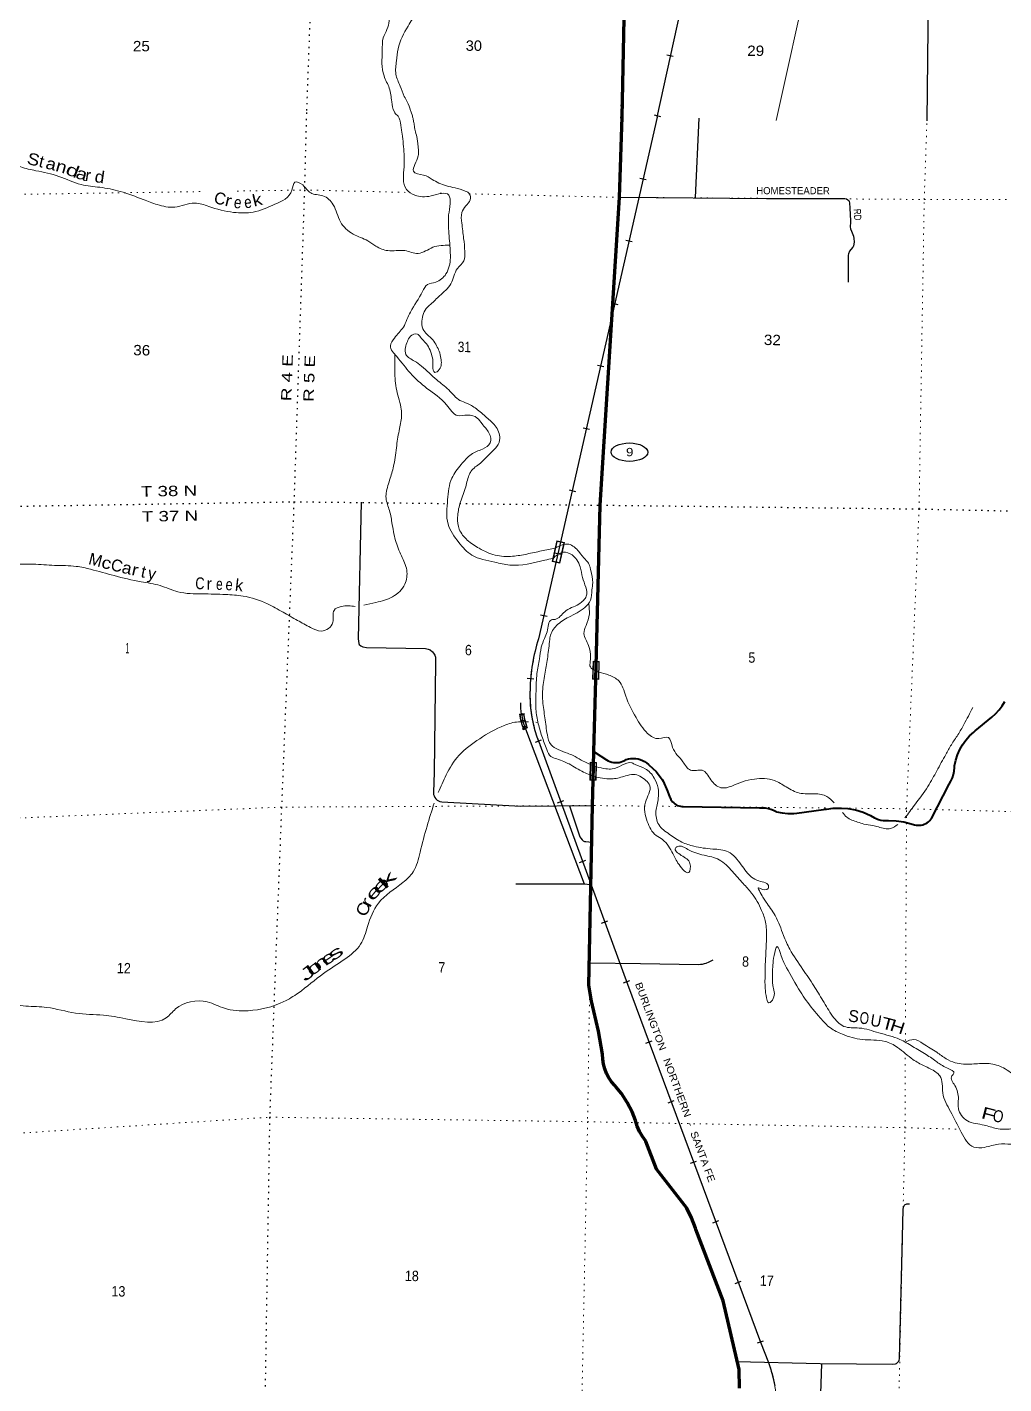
# Model space of a CAD drawing. Header units: feet. Extents: x -489137 to -242534, y 368785 to 558127.
# Drawn here: x -302494 to -286033, y 440070 to 462927 of the extents above; entities that cross this region are included whole.
import ezdxf
from ezdxf.enums import TextEntityAlignment as Align

# ---------------------------------------------------------------- set-up
doc = ezdxf.new("R2010")
doc.units = ezdxf.units.FT
doc.header["$LTSCALE"] = 70
doc.header["$PDMODE"] = 32
doc.header["$PDSIZE"] = 35
doc.linetypes.add('DOTTED', pattern=[1.5, 0.3, -1.2])
for name, color, linetype, lineweight in [('17', 7, 'Continuous', 25), ('23', 7, 'Continuous', 70), ('26', 7, 'Continuous', 40), ('29', 7, 'Continuous', 25), ('31', 7, 'Continuous', 13), ('34', 7, 'Continuous', 25), ('39', 7, 'Continuous', 13), ('59', 7, 'Continuous', 13), ('6', 7, 'DOTTED', 25), ('7', 7, 'DOTTED', 13)]:
    doc.layers.add(name, color=color, linetype=linetype, lineweight=lineweight)
doc.layers.add('30', color=7, linetype='Continuous')
doc.layers.add('41', color=7, linetype='Continuous')

msp = doc.modelspace()

# ---------------------------------------------------------------- linework, layer by layer
at = {"layer": '17'}
msp.add_ellipse((-292344, 455766.2), major_axis=(-309.24, 1), ratio=0.500121, dxfattribs=at)
at = {"layer": '23'}
for points in [[(-292464.35, 461415.33), (-292388.6, 465292.29), (-292272.75, 469460.74), (-292264.9, 469743.35), (-292244.72, 470469.45), (-292041.28, 471796.56), (-292025.35, 471871.62), (-291997.26, 471961.04), (-291959.98, 472047.02), (-291913.92, 472128.65), (-291859.57, 472205), (-291797.54, 472275.26), (-291699.39, 472362.24), (-290733.91, 473142.35), (-290573.22, 473233.34), (-290552.88, 473244.04), (-290530.84, 473256), (-290511.85, 473264.83), (-290459.6, 473293.29), (-290381.97, 473350), (-290317.93, 473415.84)], [(-292943.36, 450724.22), (-292911.55, 451936.12), (-292834.44, 454874.29), (-292511.32, 460059.15), (-292464.35, 461415.33)], [(-290490.56, 439998.85), (-290495.22, 440309.96), (-290764.14, 441467.77), (-291224.18, 442669.69), (-291232.09, 442695.65), (-291295.74, 442866.9), (-291376.94, 443030.55), (-291889.76, 443689.5), (-292064.8, 444153.91), (-292068, 444157.92), (-292125, 444237.9), (-292173.33, 444323.4), (-292212.46, 444413.48), (-292241.95, 444507.15), (-292298.51, 444651.69), (-292379.99, 444811.85), (-292477.77, 444962.62), (-292564.69, 445067.41), (-292590.94, 445094.71), (-292643.58, 445158.57), (-292689.26, 445227.58), (-292727.47, 445300.98), (-292757.8, 445377.98), (-292779.92, 445457.72), (-292793.58, 445539.34), (-292798.63, 445621.94), (-292863.99, 446009.43), (-292983.67, 446515.26), (-293029.04, 446785.08), (-292967.28, 449813.19), (-292956.15, 450237.51), (-292943.36, 450724.22)]]:
    msp.add_lwpolyline(points, dxfattribs=at)
at = {"layer": '26'}
for points in [[(-286611.67, 450986.23), (-286541.21, 451050.48), (-286515.41, 451070.87), (-286238.2, 451302.17), (-286172.25, 451359.22), (-286112.62, 451422.85), (-286059.97, 451492.36), (-286014.88, 451566.99)], [(-292943.36, 450724.22), (-292919.07, 450707.75), (-292732.39, 450581.18), (-292703.91, 450565.72), (-292673.96, 450553.31), (-292642.88, 450544.11), (-292611.01, 450538.2), (-292578.7, 450535.65), (-292546.3, 450536.5), (-292514.16, 450540.73), (-292482.65, 450548.3), (-292452.09, 450559.12), (-292422.84, 450573.07), (-292396.8, 450588.91), (-292358.02, 450598.98), (-292318.39, 450604.93), (-292278.37, 450606.71), (-292238.37, 450604.3), (-292198.85, 450597.72), (-292160.23, 450587.04), (-292122.94, 450572.39), (-292087.38, 450553.92), (-292053.95, 450531.83), (-292023.02, 450506.37), (-292008.64, 450492.51), (-291891.29, 450384.83), (-291793.76, 450252.51), (-291776.8, 450226.22), (-291700.35, 450057.88), (-291662.1, 449950.31), (-291658.86, 449940.35), (-291646.99, 449917.41), (-291632.78, 449895.84), (-291616.4, 449875.87), (-291598.02, 449857.72), (-291577.84, 449841.6), (-291556.09, 449827.67), (-291533, 449816.09), (-291508.83, 449806.98), (-291483.84, 449800.46), (-291458.3, 449796.58), (-291436.83, 449795.4), (-290151.16, 449773.44), (-290102.57, 449775.45), (-290054.04, 449772.36), (-290006.09, 449764.22), (-289959.26, 449751.11), (-289914.05, 449733.18), (-289870.97, 449710.62), (-289865.48, 449707.31), (-289769.48, 449688.08), (-289672, 449678.99), (-289574.1, 449680.14), (-289523.58, 449684.76), (-289073.88, 449746.65), (-289047.99, 449750.21), (-289023.88, 449753.26), (-288908.87, 449767.8), (-288767.77, 449770.78), (-288664.32, 449763.55), (-288533.11, 449738.15), (-288405.27, 449699.17), (-288282.2, 449647.03), (-288211.46, 449608.78), (-288186.53, 449595.3), (-288161.46, 449585.33), (-288148.38, 449580.13), (-288108.93, 449569.05), (-288068.53, 449562.16), (-288027.64, 449559.53), (-287986.7, 449561.19), (-287978.88, 449561.99), (-287848.7, 449557.11), (-287719.74, 449538.64), (-287593.42, 449506.79), (-287539.75, 449488.88), (-287512.27, 449483.26), (-287484.36, 449480.54), (-287456.31, 449480.76), (-287428.44, 449483.9), (-287401.05, 449489.94), (-287374.44, 449498.81), (-287348.9, 449510.42), (-287324.72, 449524.63), (-287302.16, 449541.28), (-287281.46, 449560.21), (-287262.85, 449581.2), (-287252.82, 449594.61), (-286954.88, 450171.31), (-286925.2, 450223.26), (-286901.11, 450278.02), (-286882.88, 450335), (-286870.71, 450393.57), (-286864.72, 450453.1), (-286864.07, 450483.01), (-286844.84, 450576.4), (-286815.95, 450667.26), (-286777.72, 450754.61), (-286730.57, 450837.48), (-286675.01, 450914.97), (-286611.67, 450986.23)]]:
    msp.add_lwpolyline(points, dxfattribs=at)
at = {"layer": '29'}
for p, q in [((-287290.93, 464974.57), (-287329.63, 461348.07)), ((-291228.24, 460054.81), (-291170.38, 461394.44)), ((-296864.81, 454925.15), (-296914.75, 452622.79)), ((-296772.05, 452476.48), (-295778.22, 452457.46)), ((-293108.1, 448495.06), (-292999.06, 448481.29)), ((-287791.74, 440493.6), (-287731.79, 443010.06)), ((-289109.03, 440414.87), (-289156.21, 438902.15))]:
    msp.add_line(p, q, dxfattribs=at)
for points in [[(-292511.36, 460062.59), (-290035.73, 460037.05), (-288710.77, 460036.96)], [(-288710.77, 460036.96), (-288686.67, 460031.46), (-288665.17, 460019.62), (-288647.96, 460004.56), (-288637.74, 459986.81), (-288633.99, 459967.99), (-288629.14, 459874.93), (-288616.24, 459664.09), (-288616.25, 459622.15), (-288624.85, 459579.12), (-288624.84, 459560.82), (-288617.33, 459528.56), (-288603.34, 459491.98), (-288568.94, 459405.92), (-288559.27, 459363.98), (-288556.58, 459309.65), (-288560.33, 459272.53), (-288567.34, 459241.88), (-288574.05, 459224.4), (-288581.84, 459212.29), (-288633.44, 459152.05), (-288640.71, 459138.34), (-288645.82, 459124.63), (-288650.92, 459107.68), (-288654.95, 459083.21), (-288658.73, 458632.54)], [(-296914.75, 452622.79), (-296903, 452544.36), (-296896.55, 452525), (-296872.9, 452503.48), (-296836.34, 452484.12), (-296772.05, 452476.48)], [(-295778.22, 452457.46), (-295735.92, 452449.16), (-295702.59, 452434.1), (-295661.73, 452403.98), (-295643.45, 452382.47), (-295621.95, 452346.97), (-295613.35, 452312.54), (-295612.82, 452229.83)], [(-295612.82, 452229.83), (-295634.17, 450367.77), (-295644.53, 450036.32)], [(-294160.19, 451352.77), (-294166.71, 451396.56), (-294172.08, 451453.57), (-294175.31, 451542.86)], [(-294160.19, 451352.77), (-294147.48, 451271.98), (-294137.48, 451229.63), (-294126.7, 451196.51), (-294096.69, 451106.41), (-293108.1, 448495.06)], [(-295644.53, 450036.32), (-295642.92, 449997.03), (-295636.47, 449975.51), (-295622.49, 449946.47), (-295603.67, 449924.41), (-295583.78, 449905.59), (-295560.13, 449890.53), (-295536.47, 449879.77), (-295507.05, 449874.59)], [(-295507.05, 449874.59), (-294173.91, 449799.88), (-292967.28, 449813.19)], [(-293354.61, 449811.54), (-293354.09, 449806.21), (-293177.09, 449287.35)], [(-293177.09, 449287.35), (-293164.1, 449262.82), (-293141.52, 449237.01), (-293124.32, 449220.87), (-293100.67, 449207.96), (-293080.24, 449204.73), (-292979.17, 449198.28)], [(-294259.4, 448495.16), (-293754.21, 448495.61), (-293108.1, 448495.06)], [(-293007.66, 447164.85), (-292157.17, 447152.61), (-291177.44, 447135.88)], [(-291177.44, 447135.88), (-291147.09, 447138.23), (-291113.76, 447143.61), (-291078.28, 447151.14), (-291051.4, 447159.74), (-290997.64, 447181.26), (-290933.13, 447215.68)], [(-287731.79, 443010.06), (-287724.26, 443048.79), (-287714.59, 443074.61), (-287702.76, 443087.52), (-287695.23, 443092.9), (-287682.33, 443099.35), (-287669.43, 443102.58), (-287651.15, 443103.65), (-287624.27, 443103.65)], [(-290539.1, 440446.29), (-289127.25, 440413.2), (-287906.82, 440403.41)], [(-287906.82, 440403.41), (-287860.27, 440409.45), (-287842, 440414.83), (-287829.09, 440424.51), (-287804.36, 440453.55), (-287796.84, 440469.69), (-287791.74, 440493.6)]]:
    msp.add_lwpolyline(points, dxfattribs=at)
at = {"layer": '29', "linetype": 'DOTTED', "lineweight": 100}
msp.add_arc((-293016.64, 451508.43), 1153.48, 187.59596, 200.3684, dxfattribs=at)
at = {"layer": '31'}
for p, q in [((-294194.68, 451351.21), (-294120.37, 451361.36)), ((-294185.67, 451344.36), (-294127.21, 451352.35)), ((-294060.42, 451120.66), (-294130.88, 451094.96)), ((-294070.69, 451125.42), (-294126.12, 451105.2))]:
    msp.add_line(p, q, dxfattribs=at)
for radius, start, end in [(1188.48, 187.59586, 200.36829), (1180.48, 187.98887, 199.97282), (1121.48, 188.00007, 199.96941), (1113.48, 187.59596, 200.36839)]:
    msp.add_arc((-293016.64, 451508.43), radius, start, end, dxfattribs=at)
msp.add_point((-294126.12, 451105.2), dxfattribs=at)
at = {"layer": '34'}
for p, q in [((-291607.5, 462432.4), (-291715.48, 462456.39)), ((-291811.89, 461417.26), (-291919.87, 461441.25)), ((-292166.93, 460384.82), (-292059.08, 460360.26)), ((-292402.5, 459338.81), (-292294.65, 459314.24)), ((-292646.17, 458280.71), (-292538.32, 458256.14)), ((-292881.74, 457234.69), (-292773.89, 457210.13)), ((-293125.41, 456176.6), (-293017.57, 456152.03)), ((-293360.98, 455130.58), (-293253.13, 455106.02)), ((-293604.66, 454072.48), (-293496.81, 454047.92)), ((-293840.22, 453026.47), (-293732.38, 453001.9)), ((-294065.19, 451957.85), (-293954.98, 451948.43)), ((-293927.05, 450880.38), (-293823.33, 450918.83)), ((-293554.74, 449860.68), (-293450.87, 449898.7)), ((-293183.82, 448854.67), (-293079.94, 448892.69)), ((-292813.13, 447834.12), (-292709.25, 447872.13)), ((-292442.2, 446828.11), (-292338.33, 446866.12)), ((-292066.65, 445809.05), (-291962.96, 445847.57)), ((-291690.81, 444804.87), (-291587.12, 444843.39)), ((-291315.13, 443786.14), (-291211.44, 443824.66)), ((-290939.29, 442781.95), (-290835.6, 442820.47)), ((-290563.61, 441763.22), (-290459.92, 441801.74)), ((-290187.77, 440759.04), (-290084.08, 440797.56))]:
    msp.add_line(p, q, dxfattribs=at)
at = {"layer": '34', "lineweight": 13}
for p, q in [((-291870.85, 461432.11), (-293877.64, 452621.28)), ((-293644.62, 453924.37), (-293566.69, 454271.76)), ((-293439.83, 454243.29), (-293566.69, 454271.76)), ((-293517.78, 453895.92), (-293439.83, 454243.29)), ((-293517.78, 453895.92), (-293644.62, 453924.37))]:
    msp.add_line(p, q, dxfattribs=at)
for points in [[(-289872.57, 461355.76), (-288202.97, 468872.45), (-287386.55, 472489.13)], [(-293854.16, 450842.15), (-292376.01, 446802.91), (-290134.84, 440770.19), (-290000.85, 440429.67)]]:
    msp.add_lwpolyline(points, dxfattribs=at)
at = {"layer": '34'}
for points in [[(-291874.43, 461407.57), (-290229.42, 468900.47)], [(-291874.68, 461407.3), (-293876.57, 452620.99), (-293892.61, 452568.79), (-293907.35, 452516.57), (-293921.21, 452464.06), (-293934.57, 452411.07), (-293946.63, 452358), (-293957.72, 452304.95), (-293968.29, 452251.41), (-293977.59, 452197.81), (-293985.91, 452144.22), (-293993.41, 452090.04), (-293999.85, 452036.19), (-294005.69, 451982.15), (-294010.34, 451927.74), (-294013.91, 451873.64), (-294016.59, 451819.26), (-294018.58, 451764.99), (-294019.38, 451710.35), (-294019.38, 451656.12), (-294018.22, 451601.52), (-294016.27, 451547.31), (-294013.52, 451495.95), (-294009.91, 451457.5), (-294005.45, 451419.34), (-294000.33, 451381.23), (-293994.75, 451342.94), (-293988.3, 451304.95), (-293981.21, 451267.23), (-293973.68, 451229.34), (-293965.27, 451191.74), (-293956.23, 451154.43), (-293946.51, 451116.95), (-293936.17, 451079.97), (-293925.38, 451043.02), (-293913.72, 451006.16), (-293901.44, 450969.79), (-293888.49, 450933.47), (-293875.13, 450897.42), (-293860.88, 450861.45), (-293853.13, 450842.54), (-292374.97, 446803.29), (-290133.81, 440770.58), (-289999.81, 440430.05), (-289983.18, 440382.1), (-289967.73, 440334.05), (-289953.12, 440285.72), (-289938.95, 440236.92), (-289925.96, 440188), (-289913.91, 440139.07), (-289902.29, 440089.67), (-289891.87, 440040.16)]]:
    msp.add_lwpolyline(points, dxfattribs=at)
at = {"layer": '34', "lineweight": 13}
msp.add_lwpolyline([(-293560.63, 454262.2), (-293449.38, 454237.23), (-293523.83, 453905.47), (-293635.06, 453930.42)], close=True, dxfattribs=at)
for centre, radius, start, end in [((-290901.81, 451688.04), 3118.74, 162.58815, 183.53268), ((-291814.61, 451689.33), 2208.5, 185.0253, 202.55667), ((-292733.26, 439464.09), 2898, 339.29787, 19.46243)]:
    msp.add_arc(centre, radius, start, end, dxfattribs=at)
at = {"layer": '39'}
for p, q in [((-294044, 451225.95), (-294168, 451222.83)), ((-293881, 451212.95), (-293922.4, 451215.06))]:
    msp.add_line(p, q, dxfattribs=at)
for points in [[(-296284.67, 461466.2), (-296305.27, 461499.63), (-296349.96, 461670.57), (-296391.36, 461898.1), (-296479.73, 462104.38), (-296515.43, 462315.6), (-296508.63, 462529.95), (-296491.63, 462748.13), (-296429.89, 462888.44), (-296366.77, 463180.5), (-296299, 463409.72), (-296145.12, 463693.74), (-295931.71, 464018.98), (-295811.37, 464249.09), (-295691.39, 464463.02), (-295731.91, 464639.95), (-295927.29, 464850.56), (-296101.09, 465032.38), (-296263.62, 465175.51), (-296284.52, 465325.7), (-296190.31, 465562.44), (-296100, 465805.35), (-295980.22, 465920.13), (-295984.54, 465817.02), (-295997.79, 465766.72), (-295819.82, 465862.04), (-295602.96, 466160.89), (-295538.32, 466430.65), (-295433.46, 466782.51), (-295375.45, 467208.23), (-295433.52, 467685.01), (-295498.28, 468133.61), (-295586.28, 468447.13), (-295675.38, 468529.99), (-295630.88, 468622.12), (-295556.73, 468865.37), (-295540.98, 469117.97), (-295496.38, 469305.2), (-295481.89, 469592.23), (-295444.87, 469801.88), (-295331.52, 470171.76), (-295177.68, 470453.77), (-294927.21, 470628.46), (-294615.19, 470753.27), (-294384.98, 470835.31), (-294005.59, 470899.98), (-293786.59, 471022.74), (-293642.02, 471161.28), (-293577.37, 471250.94), (-293777.91, 471139.92), (-293761.29, 471250.86), (-293566.63, 471641.25), (-293477.37, 472108.79), (-293389.2, 472527.78), (-293235.53, 472892.76), (-293117.87, 473183.63), (-292949.23, 473404.61), (-292666.18, 473499.68), (-292241.66, 473684.79), (-292005.34, 473768.73), (-291865.28, 474067.22), (-291844.2, 474287.33), (-291807.02, 474685.17), (-291808, 475093.94), (-291824.43, 475444.37), (-291771.46, 475839.43)], [(-292950.26, 473086.94), (-293014.04, 472855.6), (-293032.04, 472501.87), (-293098.4, 472064.19), (-293234.78, 471749.44), (-293238.86, 471747.5), (-293363.26, 471426.42), (-293497.65, 471200.66), (-293748.49, 470918.72), (-293931.94, 470758.77), (-293903.37, 470590.2), (-293782.41, 470395.36), (-293844.41, 470333.96), (-293939.82, 470586.94), (-294053.39, 470660.21), (-294454.15, 470543.39), (-294809.48, 470470.11), (-295057.31, 470232.63), (-295160.73, 469945.49), (-295196, 469723.66), (-295183.78, 469456.29), (-295255.3, 469059.2), (-295268.78, 468636.57), (-295231.93, 468204.76), (-295187.2, 467673.63), (-295149.53, 467369.29), (-295111.39, 466905.07), (-295203.88, 466474.03), (-295328.45, 466144.85), (-295417.3, 466057.73), (-295629.66, 465870.08), (-295761.94, 465648.32), (-295919.75, 465550.54), (-296112.36, 465342.22), (-296057.13, 465100.23), (-295902.14, 464981.55), (-295653.34, 464719.19), (-295469.22, 464456.21), (-295450.4, 464212.98), (-295542.78, 463968.1), (-295674.47, 463772.63), (-295796.54, 463374.6), (-295922.3, 463172.94), (-296074.92, 462945.54), (-296241.16, 462560.61), (-296269.92, 462358.87), (-296279.01, 462132.43), (-296208.65, 461934.63), (-296137.79, 461759.08), (-296087.3, 461666.93), (-296031.87, 461524.09), (-296010.37, 461462.54)], [(-295375.9, 459252.51), (-295655.43, 459217.42), (-295901.89, 459114.96), (-296131.36, 459161.82), (-296414.27, 459161.17), (-296616.91, 459237.85), (-296752.61, 459327.4), (-296999.02, 459439.29), (-297213.29, 459647.64), (-297335.11, 459935.1), (-297510.1, 460084.05), (-297715.29, 460132.47), (-297850.11, 460268.52), (-297982.58, 460315.54), (-298031.62, 460180.99), (-298317.02, 459943.79), (-298685.29, 459811.3), (-299014.78, 459805.48), (-299433.17, 459906.51), (-299668.5, 459963.59), (-300007.26, 459895.25), (-300301.49, 459937.28), (-300536.32, 460020.64), (-300927.72, 460159.58), (-301269.92, 460228.82), (-301584.3, 460273.26), (-301957.52, 460411.85), (-302347.7, 460508.29), (-302603.12, 460571.83), (-302853.11, 460708.06), (-302993.68, 460860.39), (-303202.23, 461050.43), (-303338.2, 461125.83), (-303620.98, 461238.42), (-303754.22, 461245.01), (-303989.11, 461219.18), (-304089.39, 461047.19), (-304220.75, 460940.5), (-304357.59, 460864.25), (-304469.68, 460837.81)], [(-296176.81, 461143.91), (-296188.07, 461223.19), (-296200.26, 461305.82), (-296212.46, 461360.68), (-296225.33, 461395.9), (-296243.61, 461428.41), (-296260.55, 461444.67), (-296283.57, 461464.99)], [(-295951.02, 461163.9), (-295960.5, 461210.32), (-295967.95, 461260.44), (-295980.82, 461339.01), (-295993.69, 461401.32), (-296010.65, 461463.33)], [(-296149.92, 457869.97), (-296033.89, 458126.6), (-295829.23, 458474.55), (-295748.25, 458588.26), (-295608.03, 458630.07), (-295435.65, 458768.32), (-295361.73, 459041.93), (-295366.73, 459203.8), (-295390.75, 459533.89), (-295390.43, 459762.39), (-295364.52, 459956.03), (-295388.08, 460098.04), (-295683.38, 460083.47), (-295961.98, 460096.89), (-296101.61, 460192.58), (-296140.79, 460575.53), (-296142.8, 460787.9), (-296174.71, 461128.25), (-296176.81, 461143.91)], [(-295951.02, 461163.9), (-295921.54, 461052.62), (-295910.84, 460977.6), (-295904.94, 460757.06), (-295958.26, 460610.46), (-295982.63, 460497.68), (-295812.09, 460433.75), (-295669.98, 460362.28), (-295427.57, 460252.48), (-295282.71, 460219.37), (-295109.95, 460165.51), (-295036.14, 460115.57), (-295027.89, 460018.34), (-295102.61, 459914.62), (-295167.39, 459802.61), (-295168.72, 459626.7), (-295137.29, 459367.26), (-295117.21, 459148.47), (-295134.4, 458989.05), (-295241.94, 458859.66), (-295353.93, 458602.96), (-295543.7, 458400.33), (-295689.86, 458259.55), (-295788.74, 458160.33), (-295833.51, 458037.83), (-295840.06, 457906.51), (-295825.05, 457845.56), (-295658.88, 457658.35), (-295594.07, 457560.05), (-295549.38, 457466.17), (-295521.32, 457348.34), (-295549.18, 457158.79), (-295622.86, 457109.64), (-295657.22, 457215.45), (-295659.18, 457324.69), (-295691.13, 457450.68), (-295749.49, 457569.09), (-295816.75, 457645.2), (-295877.94, 457721.19), (-295917.72, 457754.31), (-296035.61, 457718.14), (-296085.79, 457630.12), (-296117.98, 457531.65), (-296110.15, 457412.19), (-295964.77, 457300.21), (-295847.17, 457215.05), (-295590.87, 456985.67), (-295390.05, 456813.98), (-295199.41, 456638.45), (-295075.1, 456587.53), (-294903.34, 456481.11), (-294730.34, 456334.22), (-294589.62, 456189.97), (-294531.2, 455968.43), (-294602.5, 455832.29), (-294713.7, 455723.19), (-294855.81, 455582.34), (-295014.09, 455441.79), (-295047.68, 455375.7), (-295110.53, 455152.43), (-295200.3, 454895.31), (-295239, 454667.54), (-295210.49, 454466.79), (-295076.52, 454286.27), (-294875.09, 454146.93), (-294608.51, 454032.62), (-294311.84, 454012.79), (-294070.66, 454050.64), (-293823.14, 454102.53), (-293597.92, 454150.79), (-293595.16, 454151.55)], [(-293634.36, 453976.52), (-293769.55, 453945.79), (-294361.15, 453864.09), (-294612.8, 453913.4), (-294998.52, 454032), (-295218.77, 454244.51), (-295400.77, 454555.37), (-295407.09, 454966), (-295337.54, 455328.67), (-295179.62, 455556.18), (-295010.63, 455728.88), (-294821, 455818.27), (-294689.72, 455920.91), (-294710.72, 456091.18), (-294827.05, 456243.05), (-294910.04, 456341.71), (-295070.75, 456391.29), (-295238.64, 456382.38), (-295425.17, 456561.88), (-295755.28, 456841.2), (-296035.29, 457099.33), (-296266.42, 457376.76), (-296370.09, 457556.7), (-296302.91, 457688.88), (-296149.92, 457869.97)], [(-296818.64, 453190.99), (-296616.22, 453234.68), (-296335.46, 453330.47), (-296129.3, 453540.95), (-296096.44, 453779), (-296184.81, 454019.36), (-296286.93, 454280.21), (-296345.88, 454578.68), (-296396.02, 454810.22), (-296446.62, 455017.5), (-296441.45, 455076.06), (-296376.03, 455325.63), (-296312.94, 455559.06), (-296266.41, 455877.76), (-296218.47, 456164.08), (-296183.67, 456398.05), (-296195.41, 456523.68), (-296274.1, 456846.79), (-296298.17, 457172.9), (-296295.16, 457418.34)], [(-293595.16, 454151.55), (-293364.31, 454215.08), (-293194.93, 454090.5), (-293086.33, 453956.98), (-293046.74, 453913.75), (-293007.96, 453828.08), (-292994.82, 453775.25), (-292962.43, 453566.34), (-292976.82, 453447.3), (-292998.32, 453273.8), (-293093.59, 453152.27), (-293363.46, 452987.57), (-293572.27, 452845.97), (-293678.88, 452659.94), (-293686.31, 452613.16)], [(-293777.3, 452629.69), (-293731.87, 452741.84), (-293655.3, 452942.6), (-293594.55, 452949.53), (-293434.48, 453077.91), (-293195.6, 453206.8), (-293071.82, 453339.92), (-293134.49, 453656.59), (-293171.54, 453833.23), (-293231.89, 453953.7), (-293309.16, 454034.04), (-293461.87, 454079.43), (-293634.36, 453976.52)], [(-302645.16, 453881.45), (-302392.56, 453878.67), (-302031.13, 453859.65), (-301665.62, 453842.57), (-301424.02, 453793.47), (-301025.87, 453686.78), (-300573.09, 453583.09), (-300252.96, 453518.34), (-299951.8, 453413.49), (-299540.13, 453379.35), (-299150.26, 453367.88), (-298853.64, 453342.01), (-298443.83, 453210.82), (-298181.75, 453070.31), (-297937.81, 452932.16), (-297719.79, 452812.72), (-297537.02, 452752.6), (-297412.88, 452796.76), (-297342.17, 452900.59), (-297322.16, 453100.46), (-297199.62, 453166.9), (-296967.09, 453166.02)], [(-287692.3, 445825.89), (-287550.11, 445871.32), (-287393.86, 445799.57), (-287164.22, 445655.65), (-287006.64, 445547.47), (-286854.36, 445479.85), (-286573.89, 445458.3), (-286315.06, 445467.5), (-286069.66, 445408.21), (-285838.2, 445254.13), (-285614.19, 445132.55), (-285356.33, 445091.22), (-285175.73, 445025.07), (-284979.67, 445027.39), (-284742.16, 444978.35), (-284610.85, 444870.68), (-284473.4, 444766.94), (-284350.22, 444762.56), (-284208.77, 444974.21), (-284067.21, 445191.92), (-283813.96, 445332.67), (-283620.92, 445494.8), (-283433.91, 445659.07), (-283386.86, 445900.83), (-283429.51, 446101.85), (-283450.13, 446292.33), (-283410.45, 446465.48), (-283420.41, 446791.25), (-283382.62, 447077.69), (-283301.39, 447310.71), (-283152.31, 447392.79), (-282994.29, 447414.03), (-282982.44, 447611.98), (-282819.93, 447762.56), (-282668.65, 447875.32), (-282498.2, 448209.38), (-282411.85, 448498.93), (-282337.53, 448687.59), (-282285.51, 448872.64), (-282130.63, 449152.79), (-281961.08, 449460.97), (-281787.34, 449777.15), (-281640.47, 450061.49), (-281588.8, 450333.51), (-281549.34, 450601.71), (-281503.99, 450754.53), (-281534.48, 450957.33), (-281531.94, 451090.75), (-281445.88, 451258.97), (-281391.05, 451379.25), (-281369.28, 451566.9), (-281146.01, 451619.25), (-280900.84, 451760.16), (-280758.68, 451903.04), (-280689.02, 452059.44), (-280657.66, 452220.62), (-280633.53, 452426.42), (-280627, 452436.95), (-280598.38, 452468.22), (-280433.08, 452659.19), (-280266.03, 452835.97), (-280002.8, 452970.46), (-279768.26, 453083.26), (-279570.9, 453154.3), (-279320.21, 453266.8), (-279054.76, 453411.36), (-278854.62, 453415.62), (-278677.95, 453355.61), (-278413.6, 453336.4), (-278216.29, 453298.24), (-278156.99, 453123.2), (-277998.74, 452944.23), (-277664.54, 452879.19), (-277376.52, 452724.04), (-277039.26, 452713.54), (-276794.84, 452708.86), (-276697.61, 452721.15), (-276560.25, 452930.86), (-276434.38, 453173.14), (-276203.1, 453433.62), (-276176.32, 453478.71)], [(-293028.62, 453207.32), (-293018.91, 453041.64), (-293073.15, 452846.53), (-293110.11, 452709.72), (-293031.02, 452512.05), (-293000.61, 452305.2), (-293008.2, 452185.62), (-293009.28, 452168.41), (-292987.78, 452129.68), (-292855.72, 452060.17)], [(-293777.3, 452629.69), (-293829, 452478.95), (-293860, 452282.95), (-293902, 452035.95), (-293917, 451732.95), (-293922, 451464.95), (-293886, 451222.95), (-293819, 450980.95), (-293737, 450754.95), (-293670, 450641.95), (-293567, 450599.95), (-293449, 450553.95), (-293360.4, 450514.04)], [(-293686.31, 452613.16), (-293721, 452318.95), (-293763, 452061.95), (-293804, 451778.95), (-293804, 451567.95), (-293768, 451289.95), (-293727, 451001.95), (-293665, 450836.95), (-293546, 450754.95), (-293387, 450692.95), (-293291.97, 450656.78)], [(-292857, 452060.54), (-292690.97, 452012.12), (-292523.14, 451911.84), (-292404.74, 451656.8), (-292231.78, 451295.55), (-292036.81, 451028.93), (-291846.53, 450940.36), (-291686.57, 450957.52), (-291614.95, 450792.35), (-291441.74, 450550.41), (-291313.1, 450408.41), (-291117.12, 450406.69), (-290970.61, 450248.17), (-290803.43, 450113.53), (-290614.96, 450142.27), (-290439.81, 450213.74), (-290236.89, 450258.39), (-289899.86, 450235.76), (-289701.89, 450126.82), (-289477.54, 450023.44), (-289223.14, 450012.5), (-289013.87, 449966.03), (-288893.6, 449856.35)], [(-287699.36, 449605.72), (-287539.53, 449818.5), (-287313.23, 450135.7), (-287162.7, 450399.75), (-287012.03, 450671.89), (-286917.93, 450837.93), (-286807.63, 451005.69), (-286707.36, 451177.68), (-286558.43, 451464.01)], [(-294167.99, 451222.83), (-294215.5, 451222.3), (-294453.03, 451164.16), (-294867.52, 450939.54), (-295216.43, 450657.04), (-295430.8, 450329.5), (-295566.59, 450031.4)], [(-292908.51, 450290.21), (-293116.15, 450378.21), (-293360.4, 450514.04)], [(-293291.97, 450656.78), (-293156.78, 450579.19), (-292900.99, 450462.62)], [(-292900.99, 450462.62), (-292739.24, 450433.69), (-292634.24, 450429.66), (-292471.41, 450491.25), (-292302.9, 450532.52), (-292296.88, 450530.38), (-292248.86, 450505.19), (-292078.48, 450433.18), (-291925.87, 450276.57), (-291860.42, 450105.45), (-291857.56, 449937.55), (-291896.14, 449715.84), (-291849.88, 449492.51), (-291667.12, 449327.23), (-291459.43, 449197.88), (-291256.69, 449127.27), (-290940.32, 449080.77), (-290678.53, 449033.29), (-290458.44, 448812.7), (-290284.49, 448609.17), (-290160.45, 448544.11), (-289998.6, 448447.99), (-290007.26, 448417.82), (-290136.65, 448414.23), (-290166.68, 448428.96), (-290137.96, 448345.5), (-290039.97, 448185.89), (-289888.71, 447958.53), (-289745.55, 447624.14), (-289640.82, 447393.63), (-289420.98, 447053.73), (-289236.31, 446777.2), (-289083.45, 446527.56), (-288918.7, 446265.56), (-288728.02, 446092.04), (-288471.91, 446064.9), (-288140.04, 445983.72), (-287786.48, 445873.82), (-287570.52, 445754.42), (-287342.75, 445618.62), (-287161.24, 445493.81), (-286995.43, 445393.57), (-286873.91, 445302.27), (-286909.1, 445258.45), (-286859.66, 445095.73), (-286799.26, 444872.13), (-286800.4, 444706.33), (-286648.67, 444503.22), (-286365.17, 444429.04), (-286158.11, 444372.5), (-285913.69, 444367.82), (-285668.12, 444423.79), (-285466.24, 444413.86), (-285047.61, 444219.8), (-284926.91, 444191.2), (-284728.84, 443981.14), (-284626, 443651.57), (-284506.39, 443354.04), (-284334.97, 442911.94), (-284319.51, 442662.91), (-284214.54, 442339.36), (-284158.66, 442196.74), (-284014.61, 441908.85), (-283953.21, 441737.81), (-283910.33, 441548.92), (-283980.15, 441384.43), (-284036.17, 441413.82), (-284018.2, 441508.52), (-284038.22, 441624.17), (-284078.83, 441719.99), (-284118.86, 441846.13), (-284177.37, 441851.3), (-284231.45, 441664.26), (-284314.12, 441461.6), (-284318.34, 441346.42), (-284281.88, 441244.61), (-284204.03, 441194.58), (-283948.78, 441015.79), (-283806.64, 440946.33), (-283622.65, 440845.75), (-283405.9, 440661.62), (-283230.54, 440320.55), (-283155.65, 440114.87), (-283047.13, 439977.31), (-282977.07, 439836.43), (-282947.64, 439684.2), (-282943.23, 439636.21)], [(-286753.33, 444313.11), (-286932.62, 444660.32), (-287062.07, 444972.2), (-287113.11, 445262.36), (-287178.66, 445322.25), (-287374.69, 445427.12), (-287564.62, 445533.89), (-287825.42, 445739.08), (-288035.67, 445840.17), (-288419.01, 445871.77), (-288754.76, 445961.11), (-288956.86, 446066.09), (-289127.41, 446235.18), (-289366.28, 446530.95), (-289462.53, 446676.37), (-289695.31, 447079.2), (-289786.4, 447283.17), (-289856.23, 447436.17), (-289905.58, 447285.45), (-289933.46, 446988.72), (-289925.27, 446782.29), (-289919.34, 446563.78), (-289991.46, 446490.34), (-290041.63, 446614.65), (-290058.49, 446896.07), (-290047.09, 447282.09), (-290032.85, 447605.38), (-290050.45, 447848.38), (-290115.39, 448045.78), (-290285.62, 448338.21), (-290426.03, 448498.63), (-290608.05, 448702.32), (-290832.61, 448900.75), (-291085.78, 448976.37), (-291360.75, 449074.66), (-291531.56, 449124.44), (-291568.46, 449096.84), (-291469.77, 448973.61), (-291322.87, 448835.31), (-291343.94, 448684.05), (-291507.08, 448818.62), (-291614.67, 449004.7), (-291783.99, 449238.47), (-291893.78, 449309.33), (-292042.91, 449542.72), (-292075.09, 449868.91), (-292001.09, 450146.56), (-292068.07, 450236.82), (-292276.3, 450337.87), (-292410.16, 450312.12), (-292619.22, 450263.55), (-292908.52, 450290.21)], [(-295634.16, 449855.69), (-295754.41, 449466.14), (-295871.93, 449025.52), (-295989.34, 448696.12), (-296160.47, 448517.4), (-296575.29, 448169.42), (-296756.6, 447774.52), (-296873.4, 447477.46), (-297138.83, 447227.74), (-297499.13, 446983.89), (-297925.72, 446654.34), (-298168.95, 446509.35), (-298769.98, 446357.05), (-299167.3, 446397.02), (-299458.27, 446503.7), (-299991.96, 446386.51), (-300148.36, 446237.84), (-300833.68, 446222.64), (-301208.43, 446280.37), (-301678.55, 446317.68), (-302161.72, 446411.86), (-302514.91, 446434.8), (-302875.28, 446399.23), (-303179.51, 446128.01), (-303463.29, 446188.04), (-303784.61, 446080.95), (-303903.81, 445976.05), (-304096.37, 445733.03), (-304356.3, 445560.05), (-304679.77, 445570.1)], [(-288752.48, 449698.71), (-288681.02, 449617.9), (-288498.71, 449535.54), (-288392.26, 449501.15), (-288245.19, 449478.11), (-288146.67, 449451.96), (-287941.02, 449427.8), (-287818.73, 449495.98)], [(-283988.91, 434757.6), (-284109.82, 434899.63), (-284190.01, 435251.01), (-284233.14, 435532.92), (-284402.62, 435758.61), (-284544.78, 435933.22), (-284688.98, 436213.02), (-284790.28, 436411.12), (-284850.67, 436529.56), (-284870.68, 436857.55), (-284805.29, 437001.89), (-284604.29, 437157.8), (-284412.44, 437257.26), (-284203.04, 437324.03), (-284080.13, 437305.5), (-284226.28, 437164.72), (-284156.24, 437129), (-283820.51, 437249.98), (-283639.39, 437317.29), (-283500.23, 437514.83), (-283316.68, 437709.49), (-283335.77, 438085.99), (-283381.45, 438339.64), (-283360.9, 438782.11), (-283226.22, 439062.65), (-283241.08, 439449.17), (-283324.1, 439758.14), (-283383.56, 440137.44), (-283331.02, 440243.61), (-283446.73, 440427.82), (-283721.57, 440744.51), (-284096.7, 440994.35), (-284271.83, 441030.06), (-284376.75, 441038.13), (-284418.38, 441186.55), (-284445.53, 441458.05), (-284328.04, 441791.49), (-284277.19, 442021.05), (-284465.11, 442445.27), (-284624.95, 442858.84), (-284684.18, 443037.93), (-284935.78, 443301.59), (-284923.1, 443436.84), (-284952.31, 443706.35), (-285086.03, 444006.18), (-285174.73, 444123.14), (-285483.17, 444161.4), (-285718.34, 444121.41), (-285916.6, 444109.03), (-286120.7, 444108.89), (-286360.18, 444054.83), (-286539.91, 444060.3), (-286753.33, 444313.11)]]:
    msp.add_spline(points, degree=3, dxfattribs=at)
at = {"layer": '59'}
for points in [[(-292963.36, 451939.99), (-292956.5, 452243.29), (-292851.53, 452240.92), (-292858.39, 451937.62)], [(-292948.68, 452235.11), (-292859.7, 452233.1), (-292866.2, 451945.79), (-292955.18, 451947.8)], [(-293010.39, 450240.25), (-293003.57, 450542.72), (-292898.6, 450540.35), (-292905.42, 450237.89)], [(-292995.75, 450534.54), (-292906.77, 450532.53), (-292913.23, 450246.06), (-293002.21, 450248.06)]]:
    msp.add_lwpolyline(points, close=True, dxfattribs=at)
at = {"layer": '6'}
for points in [[(-297245.13, 486637.4), (-297246.75, 486591.58), (-297349.38, 481360.92), (-297447.04, 475990.53), (-297564.91, 470620.58), (-297640.46, 465425.76), (-297787.57, 461486.34)], [(-297787.57, 461486.34), (-297821.42, 460183.03), (-297998.33, 454930.66), (-298207.53, 449786.09), (-298408.13, 444562.48), (-298495.9, 439215.39), (-298620.38, 433850.79), (-298727.69, 429978.67)], [(-304551.14, 454916.41), (-303338.7, 454844.82), (-297998.33, 454930.66), (-295414.98, 454902.46)], [(-295204.01, 454900.16), (-292834.44, 454874.29), (-287462.58, 454809.89), (-282025.02, 454693.68), (-276654.08, 454580.76), (-274097.86, 454503.53)]]:
    msp.add_lwpolyline(points, dxfattribs=at)
at = {"layer": '7'}
for p, q in [((-295532.94, 460129.64), (-295433.01, 460127.31)), ((-292911.49, 451938.68), (-292948.14, 450542.46)), ((-287692.67, 445852.93), (-287691.71, 446046.46))]:
    msp.add_line(p, q, dxfattribs=at)
for points in [[(-287329.63, 461348.11), (-287286.05, 465170.14), (-286981.23, 470404.54), (-286708.17, 475754.96), (-286581.16, 481082.23), (-286340.92, 486411.1)], [(-292274.79, 469454.91), (-292388.6, 465292.29), (-292493.31, 461415.75)], [(-292493.31, 461415.75), (-292511.32, 460059.15), (-292834.44, 454874.29), (-292903.59, 452239.31)], [(-287690.8, 446244.45), (-287674.05, 449758.38), (-287462.58, 454809.89), (-287375.33, 460023.53), (-287329.63, 461348.11)], [(-304478.05, 460229.29), (-303167.78, 460101.35), (-299545.95, 460156.68)], [(-298953.09, 460165.74), (-297821.42, 460183.03), (-296069.02, 460142.15)], [(-295047.04, 460118.3), (-292511.32, 460059.15), (-287375.33, 460023.53), (-281917.24, 460030.28), (-276567.35, 459873.28), (-274034.52, 459619.55)], [(-292955.46, 450264.09), (-292967.28, 449813.19), (-293048.61, 444486.19), (-293158.73, 439133.45), (-293270.32, 433809.05), (-293399.42, 428414.21), (-293487.33, 425017.25)], [(-292076.99, 449803.97), (-292967.28, 449813.19), (-298207.53, 449786.09), (-303453.41, 449569.01), (-304623.87, 449629.26)], [(-274162.49, 449282.86), (-276811.49, 449396.78), (-282220.87, 449613.56), (-287674.05, 449758.38), (-291885.01, 449801.98)], [(-288217.17, 422960.18), (-288070.67, 428314.24), (-287928.39, 433658.27), (-287819.49, 439053.5), (-287699.66, 444385.83), (-287693.73, 445628.82)], [(-304696.96, 444316.49), (-303393.22, 444245.37), (-298408.13, 444562.48), (-293048.61, 444486.19), (-287699.66, 444385.83), (-286796.96, 444361.41)]]:
    msp.add_lwpolyline(points, dxfattribs=at)

# ---------------------------------------------------------------- texts
at = {"layer": '17', "width": 1.2}
msp.add_text(' 9 ', height=140, dxfattribs=at).set_placement((-292338.89, 455697.88), align=Align.CENTER)
at = {"layer": '30'}
msp.add_text('HOMESTEADER', height=120, rotation=359.909, dxfattribs=at).set_placement((-289585.8, 460111.61), align=Align.CENTER)
at = {"layer": '30', "width": 0.85}
msp.add_text('RD', height=120, rotation=273.501, dxfattribs=at).set_placement((-288558.58, 459763.72), align=Align.CENTER)
at = {"layer": '34', "width": 1.15}
msp.add_text('BURLINGTON   NORTHERN  -  SANTA FE', height=120, rotation=290.38, dxfattribs=at).set_placement((-292251.52, 446808.17))
at = {"layer": '41'}
for s, rotation, width, p in [('S', 346.042, 1.15, (-302510.6, 460626.06)), ('a', 346.116, 1.15, (-302196.1, 460548.09)), ('n', 344.033, 1.2, (-302028.12, 460506.57)), ('d', 338.307, 1.45, (-301862.45, 460457.45)), ('a', 342.53, 1.25, (-301690.28, 460388.25)), ('d', 351.758, 1.1, (-301365.96, 460317.08)), ('k', 13.636, 1.2, (-298670.89, 459900.38)), ('r', 346.44, 1.15, (-299173.19, 459920.84)), ('e', 353.569, 0.85, (-299017.24, 459883.23)), ('e', 6.228, 0.85, (-298826.16, 459874.14)), ('c', 345.049, 1.2, (-301257.63, 453825.97)), ('a', 346.913, 1.1, (-300913.33, 453737.54)), ('r', 347.334, 1.15, (-300744.75, 453698.54)), ('C', 357.232, 0.8, (-299664.03, 453461.19)), ('e', 358.296, 0.75, (-299311.96, 453447.72)), ('e', 356.598, 0.8, (-299154.75, 453443.04)), ('k', 44.641, 2.3, (-296465.19, 448385.45)), ('e', 50.993, 1.8, (-296665.94, 448185.77)), ('e', 46.432, 2, (-296571.88, 448295.04)), ('r', 63.791, 1.55, (-296716.79, 448076.89)), ('C', 67.087, 1.15, (-296783, 447925.69)), ('e', 34.082, 1.6, (-297468.72, 447100.39)), ('s', 34.273, 1.9, (-297349.06, 447179.94)), ('J', 37.691, 1.95, (-297813.88, 446835.76)), ('o', 37.63, 1.75, (-297703.58, 446925.09)), ('n', 34.753, 1.75, (-297600.32, 447010.47))]:
    msp.add_text(s, height=200, rotation=rotation, dxfattribs=dict(at, width=width)).set_placement(p)
for s, rotation, p in [('t', 346.12, (-302309.04, 460576)), ('r', 351.577, (-301524.71, 460340.18)), ('C', 346.411, (-299359.76, 459965.93)), ('M', 345.507, (-301473.84, 453882.18)), ('C', 345.919, (-301099.57, 453783.83)), ('t', 348.066, (-300588.23, 453663.36)), ('y', 348.531, (-300474.37, 453639.47)), ('r', 358.331, (-299472.32, 453452.41)), ('k', 353.679, (-298997.75, 453433.66))]:
    msp.add_text(s, height=200, rotation=rotation, dxfattribs=at).set_placement(p)
msp.add_text('S', height=200, rotation=352.988, dxfattribs=at).set_placement((-288576.27, 446166.3), align=Align.CENTER)
for s, rotation, width, p in [('O', 355.014, 0.75, (-288391.87, 446132.54)), ('U', 350.421, 0.95, (-288204.13, 446088.93)), ('T', 345.394, 1.3, (-288012.24, 446036.76)), ('H', 341.546, 1.25, (-287855.26, 445990.83)), ('F', 345.181, 1.4, (-286317.44, 444520.37)), ('O', 349.987, 0.85, (-286145.15, 444480.86))]:
    msp.add_text(s, height=200, rotation=rotation, dxfattribs=dict(at, width=width)).set_placement(p, align=Align.CENTER)
at = {"layer": '6', "width": 1.35}
for s, rotation, p in [('R 4 E', 88.071, (-298041.38, 456623.07)), ('R 5 E', 88.071, (-297666.58, 456610.78)), ('T 38 N', 0.921, (-300575.98, 455017.3)), ('T 37 N', 0.921, (-300560.03, 454595.28))]:
    msp.add_text(s, height=175, rotation=rotation, dxfattribs=at).set_placement(p)
at = {"layer": '7'}
for s, width, p in [('25', 1.1, (-300711.93, 462519.41)), ('30', 1.05, (-295102.14, 462527.21)), ('29', 1.1, (-290358.44, 462441.09))]:
    msp.add_text(s, height=175, dxfattribs=dict(at, width=width)).set_placement(p)
for s, width, p in [('31', 0.85, (-295238.42, 457454.15)), ('32', 1.1, (-290079.47, 457572.28)), ('36', 1.1, (-300707.7, 457399.58)), ('1', 0.45, (-300839.61, 452378.4)), ('6', 0.9, (-295117.97, 452345.86)), ('5', 0.9, (-290340.07, 452219.74)), ('12', 0.9, (-300982.82, 446989.25)), ('7', 0.9, (-295564.62, 447001.28)), ('8', 0.9, (-290446.74, 447099.22)), ('18', 0.9, (-296128.86, 441804.39)), ('17', 0.9, (-290147.11, 441723.05)), ('13', 0.9, (-301074.46, 441545.16))]:
    msp.add_text(s, height=175, rotation=358.903, dxfattribs=dict(at, width=width)).set_placement(p)

doc.saveas('drawing.dxf')
